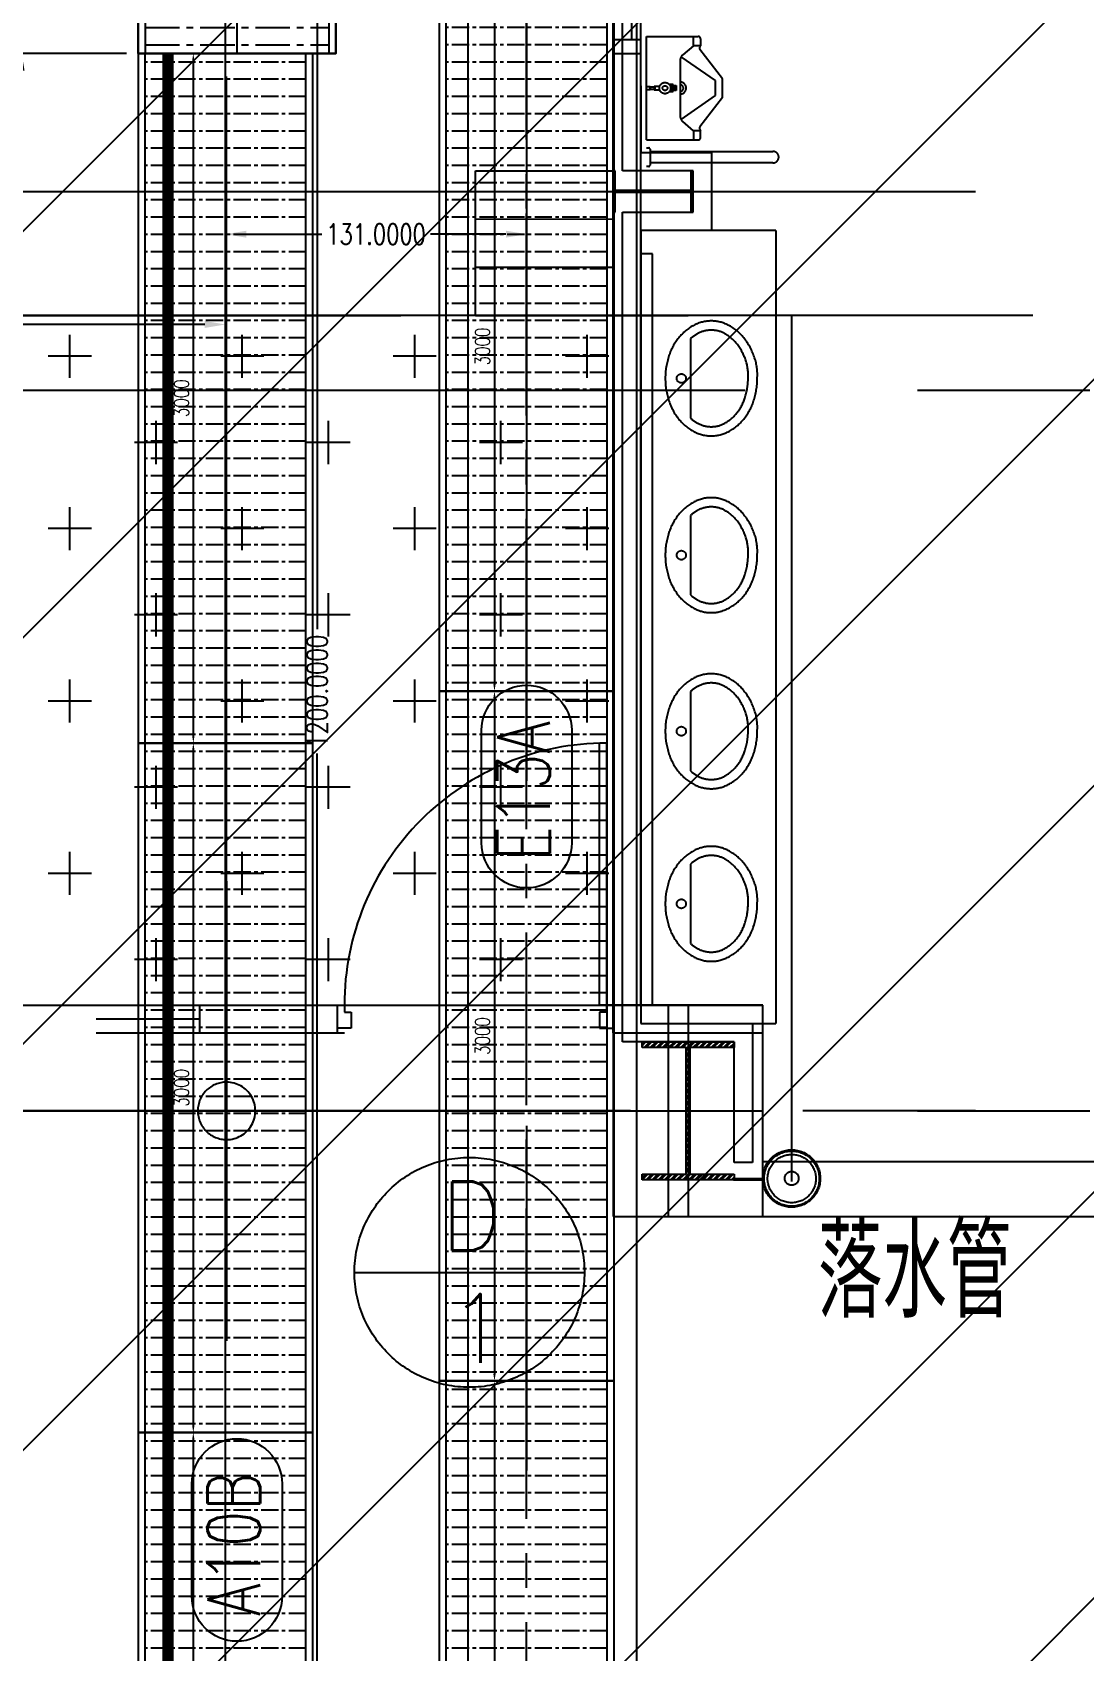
# Model space of a CAD drawing. Extents: x -40736 to 367926, y -65544 to 37405.
# Drawn here: x 345106 to 345564, y -51579 to -50874 of the extents above; entities that cross this region are included whole.
import ezdxf
from ezdxf.enums import TextEntityAlignment as Align

# ---------------------------------------------------------------- set-up
doc = ezdxf.new("R2010")
doc.units = 0
doc.header["$LTSCALE"] = 600
doc.header["$MEASUREMENT"] = 0
doc.linetypes.add('CENTER', pattern=[2, 1.25, -0.25, 0.25, -0.25])
doc.linetypes.add('CENTER2', pattern=[1.125, 0.75, -0.125, 0.125, -0.125])
doc.layers.get('0').update_dxf_attribs({"linetype": 'CONTINUOUS'})
doc.layers.get('DEFPOINTS').update_dxf_attribs({"linetype": 'CONTINUOUS'})
for name, color, linetype in [('0-1F_OHCV', 6, 'CONTINUOUS'), ('0-CV-DIM', 3, 'CONTINUOUS'), ('0-DC_Line', 142, 'CONTINUOUS'), ('0-架台', 232, 'CONTINUOUS'), ('0-機台細部', 7, 'CONTINUOUS'), ('0-機號', 4, 'CONTINUOUS'), ('0-滾筒細部', 3, 'CONTINUOUS'), ('底圖', 253, 'CONTINUOUS'), ('規劃圖', 253, 'CONTINUOUS')]:
    doc.layers.add(name, color=color, linetype=linetype)
doc.styles.add('AEH', font='SIMPLEX.SHX', dxfattribs={"bigfont": 'AE.SHX'})
doc.styles.add('CHINESET', font='ISOCP.SHX', dxfattribs={"width": 0.7, "bigfont": 'CHINESET.SHX'})
doc.styles.get("Standard").update_dxf_attribs({"font": 'txt.shx', "width": 0.75, "bigfont": 'chineset.shx'})
doc.dimstyles.get("Standard").update_dxf_attribs({"dimtxt": 0.18, "dimasz": 0.18, "dimexe": 0.18, "dimexo": 0.0625, "dimgap": 0.09, "dimtad": 0, "dimtih": 1, "dimtoh": 1, "dimdec": 4, "dimzin": 0, "dimdsep": 46, "dimtxsty": 'Standard', "dimcen": 0.09, "dimadec": 0, "dimazin": 0, "dimtfac": 1, "dimtdec": 4, "dimtofl": 0, "dimtmove": 0, "dimatfit": 3, "dimfxl": 0, "dimtolj": 1, "dimtzin": 0, "dimarcsym": 0})

# ---------------------------------------------------------------- blocks, each defined once
blk = doc.blocks.new('90curve')
for p, q in [((-1170, 0), (-2030, 0)), ((0, -1170), (0, -2030))]:
    blk.add_line(p, q)
for points in [[(-2030, 0), (-1170, 0), (-1170, 600), (-2030, 600)], [(0, -2030), (600, -2030), (600, -1170), (0, -1170)]]:
    blk.add_lwpolyline(points, close=True)
for radius in [2030, 1170]:
    blk.add_arc((0, 0), radius, 180, 270)
at = {"linetype": 'CENTER'}
blk.add_arc((0, 0), 1600, 180, 270, dxfattribs=at)
blk.add_point((0, 0))
blk = doc.blocks.new('*D397')
at = {"layer": '0-CV-DIM', "color": 0, "lineweight": -2}
for p, q in [((14443.9, 9213.9), (14443.9, 9720.6)), ((14518.9, 9670.6), (26368.9, 9670.6)), ((26443.9, 9213.9), (26443.9, 9720.6))]:
    blk.add_line(p, q, dxfattribs=at)
at = {"layer": '0-CV-DIM', "color": 0}
for points in [[(14518.9, 9683.1), (14518.9, 9658.1), (14443.9, 9670.6)], [(26368.9, 9683.1), (26368.9, 9658.1), (26443.9, 9670.6)]]:
    blk.add_solid(points, dxfattribs=at)
at = {"layer": 'DEFPOINTS', "color": 0}
for p in [(26443.9, 9670.6), (14443.9, 9163.9), (26443.9, 9163.9)]:
    blk.add_point(p, dxfattribs=at)
at = {"layer": '0-CV-DIM', "color": 0, "insert": (20443.9, 9800.6), "char_height": 160, "attachment_point": 5}
blk.add_mtext('\\A1;12000', dxfattribs=at)
blk = doc.blocks.new('roller_FF')
at = {"color": 1, "linetype": 'CENTER', "ltscale": 0.1}
blk.add_line((0, -350), (0, 350), dxfattribs=at)
blk = doc.blocks.new('*D93')
at = {"layer": '0-滾筒細部', "color": 0, "lineweight": -2}
for p, q in [((0, 360), (0, 120)), ((3000, 360), (3000, 120)), ((2970, 140), (30, 140))]:
    blk.add_line(p, q, dxfattribs=at)
at = {"layer": '0-滾筒細部', "color": 0}
for points in [[(30, 145), (30, 135), (0, 140)], [(2970, 145), (2970, 135), (3000, 140)]]:
    blk.add_solid(points, dxfattribs=at)
at = {"layer": 'DEFPOINTS', "color": 0}
for p in [(0, 380), (3000, 380), (0, 140)]:
    blk.add_point(p, dxfattribs=at)
at = {"layer": '0-滾筒細部', "color": 0, "insert": (1500, 192), "char_height": 64, "attachment_point": 5}
blk.add_mtext('\\A1;3000', dxfattribs=at)
blk = doc.blocks.new('CURVE_90')
for p, q in [((1600, 1170), (1600, 2030)), ((1600, 2000), (2200, 2000)), ((1600, 1200), (2200, 1200)), ((430, 0), (-430, 0)), ((-400, 0), (-400, -600)), ((400, 0), (400, -600))]:
    blk.add_line(p, q)
at = {"color": 1}
for p, q in [((1600, 1600), (2200, 1600)), ((0, 0), (0, -600))]:
    blk.add_line(p, q, dxfattribs=at)
for points in [[(1600, 1170), (2200, 1170), (2200, 2030), (1600, 2030)], [(-430, 0), (-430, -600), (430, -600), (430, 0)]]:
    blk.add_lwpolyline(points, close=True)
for radius in [2030, 2000, 1200, 1170]:
    blk.add_arc((1600, 0), radius, 90, 180)
at = {"color": 1, "linetype": 'CENTER'}
blk.add_arc((1600, 0), 1600, 90, 180, dxfattribs=at)
blk.add_point((1600, 0))
at = {"layer": '0-滾筒細部', "color": 1, "linetype": 'CENTER', "ltscale": 0.2}
for p, q in [((1416.5, 1185.9), (1294.1, 1976.5)), ((1488.4, 1194.8), (1414, 1991.3)), ((1560.7, 1199.4), (1534.6, 1998.9)), ((1637.5, 1200), (1637.5, 2000)), ((1712.5, 1200), (1712.5, 2000)), ((1787.5, 1200), (1787.5, 2000)), ((1862.5, 1200), (1862.5, 2000)), ((1937.5, 1200), (1937.5, 2000)), ((2012.5, 1200), (2012.5, 2000)), ((2087.5, 1200), (2087.5, 2000)), ((2162.5, 1200), (2162.5, 2000)), ((1274.9, 1155.1), (1058.1, 1925.2)), ((1345.2, 1172.6), (1175.3, 1954.4)), ((1138, 1107.5), (830, 1845.8)), ((1205.7, 1133.4), (942.8, 1889)), ((1072, 1077.6), (719.9, 1796)), ((1007.9, 1043.7), (613.1, 1739.6)), ((945.9, 1006.1), (509.9, 1676.8)), ((886.4, 964.7), (410.6, 1607.9)), ((829.4, 919.9), (315.7, 1533.2)), ((775.3, 871.7), (225.5, 1452.8)), ((724.2, 820.3), (140.3, 1367.2)), ((676.2, 765.9), (60.4, 1276.6)), ((631.7, 708.8), (-13.9, 1181.3)), ((590.6, 649), (-82.3, 1081.7)), ((553.3, 586.9), (-144.5, 978.1)), ((519.8, 522.6), (-200.4, 871)), ((490.2, 456.4), (-249.7, 760.7)), ((464.7, 388.6), (-292.2, 647.6)), ((443.3, 319.3), (-327.9, 532.2)), ((426.1, 248.9), (-356.5, 414.8)), ((413.2, 177.6), (-378, 296)), ((404.7, 105.6), (-392.2, 176)), ((400.6, 39.3), (-398.9, 65.4)), ((-400, -37.5), (400, -37.5)), ((-400, -112.5), (400, -112.5)), ((-400, -187.5), (400, -187.5)), ((-400, -262.5), (400, -262.5)), ((-400, -337.5), (400, -337.5)), ((-400, -412.5), (400, -412.5)), ((-400, -487.5), (400, -487.5)), ((-400, -562.5), (400, -562.5))]:
    blk.add_line(p, q, dxfattribs=at)
blk = doc.blocks.new('platform')
at = {"layer": '0-架台'}
blk.add_line((44775.6, -10894.1), (44775.6, -38044.1), dxfattribs=at)
blk = doc.blocks.new('*D475')
at = {"layer": 'DEFPOINTS', "color": 0}
for p in [(1021.08, 3426.59), (422.28, 3359.5), (1021.08, 3359.5)]:
    blk.add_point(p, dxfattribs=at)
at = {"layer": '規劃圖', "color": 0, "lineweight": -2}
for p, q in [((422.28, 3362.62), (422.28, 3435.59)), ((1021.08, 3362.62), (1021.08, 3435.59)), ((431.28, 3426.59), (695.24, 3426.59)), ((1012.08, 3426.59), (748.12, 3426.59))]:
    blk.add_line(p, q, dxfattribs=at)
at = {"layer": '規劃圖', "color": 0}
for points in [[(431.28, 3428.09), (431.28, 3425.09), (422.28, 3426.59)], [(1012.08, 3428.09), (1012.08, 3425.09), (1021.08, 3426.59)]]:
    blk.add_solid(points, dxfattribs=at)
at = {"layer": '規劃圖', "color": 0, "insert": (721.68, 3426.59), "char_height": 9, "attachment_point": 5}
blk.add_mtext('\\A1;598.8000', dxfattribs=at)
blk = doc.blocks.new('*D476')
at = {"layer": 'DEFPOINTS', "color": 0}
for p in [(1152.08, 3465.86), (1021.08, 3426.59), (1152.08, 3428.25)]:
    blk.add_point(p, dxfattribs=at)
at = {"layer": '規劃圖', "color": 0, "lineweight": -2}
for p, q in [((1021.08, 3429.72), (1021.08, 3474.86)), ((1152.08, 3431.37), (1152.08, 3474.86)), ((1030.08, 3465.86), (1062.95, 3465.86)), ((1143.08, 3465.86), (1110.2, 3465.86))]:
    blk.add_line(p, q, dxfattribs=at)
at = {"layer": '規劃圖', "color": 0}
for points in [[(1030.08, 3467.36), (1030.08, 3464.36), (1021.08, 3465.86)], [(1143.08, 3467.36), (1143.08, 3464.36), (1152.08, 3465.86)]]:
    blk.add_solid(points, dxfattribs=at)
at = {"layer": '規劃圖', "color": 0, "insert": (1086.58, 3465.86), "char_height": 9, "attachment_point": 5}
blk.add_mtext('\\A1;131.0000', dxfattribs=at)
blk = doc.blocks.new('*D514')
at = {"layer": '0-CV-DIM', "color": 0, "lineweight": -2}
for p, q in [((1105.95, 3867), (1051.96, 3867)), ((1060.96, 3858), (1060.96, 3294)), ((1060.96, 2676), (1060.96, 3240)), ((1110.95, 2667), (1051.96, 2667))]:
    blk.add_line(p, q, dxfattribs=at)
at = {"layer": '0-CV-DIM', "color": 0}
for points in [[(1059.46, 3858), (1062.46, 3858), (1060.96, 3867)], [(1059.46, 2676), (1062.46, 2676), (1060.96, 2667)]]:
    blk.add_solid(points, dxfattribs=at)
at = {"layer": 'DEFPOINTS', "color": 0}
for p in [(1109.08, 3867), (1060.96, 2667), (1114.08, 2667)]:
    blk.add_point(p, dxfattribs=at)
at = {"layer": '0-CV-DIM', "color": 0, "insert": (1060.96, 3267), "char_height": 9, "attachment_point": 5, "rotation": 90}
blk.add_mtext('\\A1;1200.0000', dxfattribs=at)
blk = doc.blocks.new('CV_3000L_FF')
for p, q in [((0, 350), (3000, 350)), ((0, -350), (3000, -350))]:
    blk.add_line(p, q)
at = {"color": 1, "linetype": 'CENTER'}
blk.add_line((0, 0), (3000, 0), dxfattribs=at)
blk.add_lwpolyline([(0, -380), (3000, -380), (3000, 380), (0, 380)], close=True)
at = {"layer": '0-滾筒細部'}
for p in [(37.5, 0), (112.5, 0), (187.5, 0), (262.5, 0), (337.5, 0), (412.5, 0), (487.5, 0), (562.5, 0), (637.5, 0), (712.5, 0), (787.5, 0), (862.5, 0), (937.5, 0), (1012.5, 0), (1087.5, 0), (1162.5, 0), (1237.5, 0), (1312.5, 0), (1387.5, 0), (1462.5, 0), (1537.5, 0), (1612.5, 0), (1687.5, 0), (1762.5, 0), (1837.5, 0), (1912.5, 0), (1987.5, 0), (2062.5, 0), (2137.5, 0), (2212.5, 0), (2287.5, 0), (2362.5, 0), (2437.5, 0), (2512.5, 0), (2587.5, 0), (2662.5, 0), (2737.5, 0), (2812.5, 0), (2887.5, 0), (2962.5, 0)]:
    blk.add_blockref('roller_FF', p, dxfattribs=at)
dim = blk.add_linear_dim(base=(0, 140), p1=(3000, 380), p2=(0, 380), dimstyle='Standard', override={"dimscale": 20}, dxfattribs=at)
dim.commit()
dim.dimension.update_dxf_attribs({"geometry": '*D93', "text_midpoint": (1500, 192)})
blk = doc.blocks.new('A$C77002C3D')
at = {"layer": '0-1F_OHCV'}
blk.add_line((6418.86639, 8783.91629), (27043.86633, 8783.91629), dxfattribs=at)
blk.add_lwpolyline([(7018.86639, 8403.91629), (26443.86633, 8403.91629), (26443.86633, 9163.91631), (7018.86639, 9163.91629)], close=True, dxfattribs=at)
at = {"layer": '0-1F_OHCV', "const_width": 50}
blk.add_lwpolyline([(8443.86622, 9033.91629), (26443.86622, 9033.91629)], dxfattribs=at)
at = {"layer": '0-機號'}
blk.add_lwpolyline([(20221.5706, 8538.06339), (19731.67732, 8538.06339, -1), (19731.67732, 8929.76919), (20221.5706, 8929.76919, -1)], format="xyb", close=True, dxfattribs=at)
at = {"layer": '0-1F_OHCV', "xscale": -1}
blk.add_blockref('90curve', (27043.86633, 10333.91631), dxfattribs=at)
at = {"layer": '0-機台細部', "rotation": 180}
blk.add_blockref('CURVE_90', (28643.86633, 10333.91631), dxfattribs=at)
at = {"layer": '0-機台細部'}
for p in [(17443.86622, 8783.91629), (20443.86622, 8783.91629), (23443.86622, 8783.91629)]:
    blk.add_blockref('CV_3000L_FF', p, dxfattribs=at)
at = {"layer": '0-機號', "width": 0.8}
blk.add_text('A10B', height=230.4, dxfattribs=at).set_placement((19958.03752, 8747.61389), align=Align.MIDDLE)
at = {"layer": '0-CV-DIM'}
dim = blk.add_linear_dim(base=(26443.86633, 9670.60533), p1=(14443.86622, 9163.91629), p2=(26443.86633, 9163.91631), dimstyle='Standard', override={"dimscale": 50, "dimtmove": 1}, dxfattribs=at)
dim.commit()
dim.dimension.update_dxf_attribs({"geometry": '*D397', "text_midpoint": (20443.86628, 9800.60533)})
blk = doc.blocks.new('A$C1C6605B1')
blk.add_lwpolyline([(1126.57952, 1467), (1126.57952, 3867)])
at = {"layer": '0-DC_Line', "linetype": 'CENTER'}
blk.add_line((1152.07952, 9978), (1152.07952, 1467), dxfattribs=at)
at = {"layer": '0-DC_Line'}
blk.add_lwpolyline([(1190.07952, 1467), (1190.07952, 9918), (1114.07952, 9918), (1114.07952, 1467)], close=True, dxfattribs=at)
at = {"layer": '0-機號'}
blk.add_lwpolyline([(1171.66481, 3250.02641), (1171.66481, 3201.03708, -1), (1132.49423, 3201.03708), (1132.49423, 3250.02641, -1)], format="xyb", close=True, dxfattribs=at)
at = {"layer": '0-機台細部', "xscale": 0.09999999997671694, "yscale": 0.09999999997671694, "zscale": 0.09999999997671694, "rotation": 90}
for p in [(1152.07952, 3267), (1152.07952, 2967), (1152.07952, 2667)]:
    blk.add_blockref('CV_3000L_FF', p, dxfattribs=at)
at = {"layer": '規劃圖', "xscale": 0.09999999997671694, "yscale": 0.09999999997671694, "zscale": 0.09999999997671694}
blk.add_blockref('platform', (-3277.72048, 4973.90789), dxfattribs=at)
at = {"layer": '規劃圖', "xscale": 0.09999999997671694, "yscale": 0.09999999997671694, "zscale": 0.09999999997671694, "rotation": 90}
blk.add_blockref('A$C77002C3D', (1899.47115, 900.11336), dxfattribs=at)
at = {"layer": '0-機號', "width": 0.8}
blk.add_text('E13A', height=23.04, rotation=90, dxfattribs=at).set_placement((1150.70976, 3223.6731), align=Align.MIDDLE)
at = {"layer": '0-CV-DIM'}
dim = blk.add_linear_dim(base=(1060.96166, 2666.99999), p1=(1109.07952, 3867), p2=(1114.07952, 2666.99999), angle=90, dimstyle='Standard', override={"dimscale": 50}, dxfattribs=at)
dim.commit()
dim.dimension.update_dxf_attribs({"geometry": '*D514', "text_midpoint": (1060.96166, 3266.99999)})
at = {"layer": '規劃圖'}
for base, p1, p2, picture, middle in [((1152.07952, 3465.85618), (1021.07952, 3426.59267), (1152.07952, 3428.25), '*D476', (1086.57952, 3465.85618)), ((1021.07952, 3426.59267), (422.27952, 3359.5), (1021.07952, 3359.5), '*D475', (721.67952, 3426.59267))]:
    dim = blk.add_linear_dim(base=base, p1=p1, p2=p2, angle=180, dimstyle='Standard', override={"dimscale": 50, "dimtfill": 1}, dxfattribs=at)
    dim.commit()
    dim.dimension.update_dxf_attribs({"geometry": picture, "text_midpoint": middle})

msp = doc.modelspace()

# ---------------------------------------------------------------- hatches: boundary and pattern name
at = {"layer": '底圖'}
h = msp.add_hatch(dxfattribs=at)
h.set_pattern_fill('ANSI31', color=253, scale=1000, style=0)
h.set_pattern_definition([(45, (309308.72, -68899.45), (-88.38835, 88.38835), [])])
h.paths.add_polyline_path([(337466.29017, -53718.31705), (346391.28917, -53718.31705), (346391.28917, -49643.31765), (337466.29017, -49643.31765)])

# ---------------------------------------------------------------- linework, layer by layer
at = {"layer": '底圖', "linetype": 'CENTER2'}
for p, q in [((345190.55577, -51343.33166), (345190.55577, -50340.33166)), ((345362.78957, -50934.33166), (345362.78957, -50364.36706)), ((345370.78957, -50372.36706), (345370.78957, -50926.33166)), ((345358.78957, -50883.33166), (345358.78957, -50403.33166)), ((345362.78957, -50877.33166), (345362.78957, -50409.33166)), ((345366.78957, -50877.33166), (345366.78957, -50409.33166)), ((345370.78957, -50883.33166), (345370.78957, -50403.33166)), ((345370.78957, -50877.33166), (345358.78957, -50877.33166)), ((345373.24734, -50875.90875), (345395.72119, -50875.90875)), ((345373.24734, -50920.90875), (345373.24734, -50875.90875)), ((345393.69987, -50879.92794), (345388.96483, -50883.90402)), ((345393.69987, -50879.92794), (345393.69987, -50875.86204)), ((345396.72119, -50879.92794), (345393.69987, -50879.92794)), ((345396.38351, -50880.4775), (345396.72119, -50879.92794)), ((345396.72119, -50876.90875), (345396.72119, -50879.92794)), ((345358.78957, -51297.33166), (345358.78957, -50883.33166)), ((345358.78957, -50883.33166), (345370.78957, -50883.33166)), ((345370.78957, -51297.33166), (345370.78957, -50883.33166)), ((345387.89402, -50886.20146), (345387.89402, -50910.65218)), ((345403.2283, -50895.13522), (345388.23782, -50884.72512)), ((345406.24734, -50894.3179), (345396.44379, -50881.61189)), ((345403.2283, -50901.63556), (345403.2283, -50895.13522)), ((345406.24734, -50902.44811), (345406.24734, -50894.3179)), ((345373.24734, -50897.65411), (345374.87525, -50897.65411)), ((345374.87525, -50899.19953), (345373.24734, -50899.19953)), ((345374.64302, -50897.65411), (345374.64302, -50899.19953)), ((345374.87525, -50897.65411), (345374.87525, -50899.19953)), ((345374.87525, -50897.89787), (345376.61929, -50897.89787)), ((345376.61929, -50898.95417), (345374.87525, -50898.95417)), ((345376.61929, -50897.65411), (345376.61929, -50899.19953)), ((345378.94163, -50897.65411), (345376.61929, -50897.65411)), ((345376.61929, -50899.19953), (345378.94163, -50899.19953)), ((345376.96764, -50899.19953), (345376.96764, -50897.65411)), ((345384.86815, -50896.75872), (345383.08589, -50896.75872)), ((345383.21903, -50899.84956), (345384.86815, -50899.84956)), ((345384.86815, -50897.16658), (345383.35863, -50897.16658)), ((345384.86815, -50899.44329), (345383.4658, -50899.44329)), ((345383.61883, -50897.73536), (345384.86815, -50897.73536)), ((345383.63978, -50898.95417), (345384.86815, -50898.95417)), ((345384.86815, -50898.30414), (345383.70563, -50898.30414)), ((345384.86815, -50899.84956), (345384.86815, -50896.75872)), ((345384.86815, -50897.24783), (345386.14544, -50897.24783)), ((345386.14544, -50899.36204), (345384.86815, -50899.36204)), ((345386.1579, -50897.49194), (345384.88061, -50897.49194)), ((345386.1579, -50898.06072), (345384.88061, -50898.06072)), ((345384.88061, -50898.62949), (345386.1579, -50898.62949)), ((345386.1579, -50899.11861), (345384.88061, -50899.11861)), ((345386.14544, -50897.24783), (345386.14544, -50899.36204)), ((345388.23782, -50912.04566), (345403.2283, -50901.63556)), ((345406.24734, -50902.44811), (345396.4404, -50915.24103)), ((345393.69987, -50916.9257), (345388.96483, -50912.94962)), ((345396.3817, -50916.37241), (345396.72119, -50916.9257)), ((345373.24734, -50920.90875), (345395.72119, -50920.90875)), ((345393.69987, -50916.9257), (345393.69987, -50920.90875)), ((345396.72119, -50916.9257), (345393.69987, -50916.9257)), ((345396.72119, -50919.90875), (345396.72119, -50916.9257)), ((345370.78957, -50926.33166), (345401.54657, -50926.33166)), ((345373.24734, -50924.42682), (345374.24734, -50924.42682)), ((345374.74734, -50924.92682), (345374.74734, -50931.92682)), ((345374.74734, -50925.92682), (345428.24734, -50925.92682)), ((345401.54657, -50926.33166), (345401.54657, -50960.33166)), ((345298.79329, -50934.33166), (345358.79328, -50934.32065)), ((345298.79329, -50934.33166), (345358.79328, -50934.32065)), ((345298.80486, -50997.33166), (345298.79329, -50934.33166)), ((345358.54657, -50934.33166), (345358.54657, -50952.33166)), ((345359.64657, -50934.33166), (345358.54657, -50934.33166)), ((345359.64657, -50934.66046), (345358.54657, -50935.76046)), ((345359.64657, -50936.42823), (345358.54657, -50937.52823)), ((345358.79328, -50934.32065), (345358.79328, -51017.69114)), ((345359.64657, -50942.98166), (345359.64657, -50934.33166)), ((345393.54657, -50934.33166), (345362.78957, -50934.33166)), ((345374.24734, -50932.42682), (345373.24734, -50932.42682)), ((345428.24734, -50930.92682), (345374.74734, -50930.92682)), ((345393.54657, -50934.33166), (345392.44657, -50934.33166)), ((345392.44657, -50934.33166), (345392.44657, -50942.98166)), ((345393.54657, -50934.34803), (345392.44657, -50935.44803)), ((345393.54657, -50952.33166), (345393.54657, -50934.33166)), ((345393.54657, -50952.33166), (345393.54657, -50934.33166)), ((344391.28957, -50943.33166), (347391.28957, -50943.33166)), ((345359.64657, -50939.96376), (345358.54657, -50941.06376)), ((345359.64657, -50941.73153), (345358.54657, -50942.83153)), ((345392.44657, -50942.98166), (345359.64657, -50942.98166)), ((345359.64657, -50952.33166), (345359.64657, -50943.68166)), ((345359.64657, -50943.68166), (345392.44657, -50943.68166)), ((345361.93197, -50942.98167), (345361.23197, -50943.68167)), ((345363.69973, -50942.98167), (345362.99973, -50943.68167)), ((345367.23527, -50942.98167), (345366.53527, -50943.68167)), ((345369.00303, -50942.98167), (345368.30303, -50943.68167)), ((345372.53857, -50942.98167), (345371.83857, -50943.68167)), ((345374.30633, -50942.98167), (345373.60633, -50943.68167)), ((345377.84187, -50942.98167), (345377.14187, -50943.68167)), ((345379.60964, -50942.98167), (345378.90964, -50943.68167)), ((345383.14517, -50942.98167), (345382.44517, -50943.68167)), ((345384.91294, -50942.98167), (345384.21294, -50943.68167)), ((345388.44847, -50942.98167), (345387.74847, -50943.68167)), ((345390.21624, -50942.98167), (345389.51624, -50943.68167)), ((345393.54657, -50937.88357), (345392.44657, -50938.98357)), ((345393.54657, -50939.65133), (345392.44657, -50940.75133)), ((345393.54657, -50943.18687), (345392.44657, -50944.28687)), ((345392.44657, -50943.68166), (345392.44657, -50952.33166)), ((345359.64657, -50945.26706), (345358.54657, -50946.36706)), ((345359.64657, -50947.03483), (345358.54657, -50948.13483)), ((345359.64657, -50950.57036), (345358.54657, -50951.67036)), ((345393.54657, -50944.95463), (345392.44657, -50946.05463)), ((345393.54657, -50948.49017), (345392.44657, -50949.59017)), ((345393.54657, -50950.25794), (345392.44657, -50951.35794)), ((345298.79714, -50955.33166), (345358.79714, -50955.32064)), ((345358.54657, -50952.33166), (345359.64657, -50952.33166)), ((345362.78957, -51313.33166), (345362.78957, -50952.33166)), ((345362.78957, -50952.33166), (345393.54657, -50952.33166)), ((345392.44657, -50952.33166), (345393.54657, -50952.33166)), ((345401.54657, -50960.33166), (345370.78957, -50960.33166)), ((345370.78957, -50960.33166), (345370.78957, -51305.33166)), ((345429.48957, -50960.33166), (345401.54657, -50960.33166)), ((345429.48957, -50960.33166), (345429.48957, -51305.33166)), ((345375.78957, -50970.49191), (345370.78957, -50970.49191)), ((345375.78957, -51297.33166), (345375.78957, -50970.49191)), ((345298.801, -50976.33166), (345358.801, -50976.32064)), ((360391.28956, -50997.33166), (332391.28957, -50997.33166)), ((337391.28957, -50997.33166), (345358.78957, -50997.33166)), ((345298.80486, -50997.33166), (345358.80485, -50997.32064)), ((345301.28957, -50997.34819), (345391.28957, -50997.33166)), ((345358.78957, -50997.33166), (345358.78957, -51297.33166)), ((345436.38718, -51374.04847), (345436.38718, -50997.33166)), ((345122.39503, -51024.419), (345122.39503, -51005.669)), ((345197.39503, -51024.419), (345197.39503, -51005.669)), ((345272.39503, -51024.419), (345272.39503, -51005.669)), ((345347.39503, -51024.419), (345347.39503, -51005.669)), ((345392.39453, -51007.38982, 0.01), (345392.39453, -51041.9853, 0.01)), ((345131.77003, -51015.044), (345113.02003, -51015.044)), ((345206.77003, -51015.044), (345188.02003, -51015.044)), ((345281.77003, -51015.044), (345263.02003, -51015.044)), ((345356.77003, -51015.044), (345338.02003, -51015.044)), ((333491.07, -51029.83166), (361191.28956, -51029.83166)), ((345159.89503, -51061.919), (345159.89503, -51043.169)), ((345234.89503, -51061.919), (345234.89503, -51043.169)), ((345309.89503, -51061.919), (345309.89503, -51043.169)), ((345169.27003, -51052.544), (345150.52003, -51052.544)), ((345244.27003, -51052.544), (345225.52003, -51052.544)), ((345319.27003, -51052.544), (345300.52003, -51052.544)), ((345122.39503, -51099.419), (345122.39503, -51080.669)), ((345197.39503, -51099.419), (345197.39503, -51080.669)), ((345272.39503, -51099.419), (345272.39503, -51080.669)), ((345347.39503, -51099.419), (345347.39503, -51080.669)), ((345392.39453, -51084.28634, 0.01), (345392.39453, -51118.88183, 0.01)), ((345131.77003, -51090.044), (345113.02003, -51090.044)), ((345206.77003, -51090.044), (345188.02003, -51090.044)), ((345281.77003, -51090.044), (345263.02003, -51090.044)), ((345356.77003, -51090.044), (345338.02003, -51090.044)), ((345159.89503, -51136.919), (345159.89503, -51118.169)), ((345234.89503, -51136.919), (345234.89503, -51118.169)), ((345309.89503, -51136.919), (345309.89503, -51118.169)), ((345169.27003, -51127.544), (345150.52003, -51127.544)), ((345244.27003, -51127.544), (345225.52003, -51127.544)), ((345319.27003, -51127.544), (345300.52003, -51127.544)), ((345122.39503, -51174.419), (345122.39503, -51155.669)), ((345197.39503, -51174.419), (345197.39503, -51155.669)), ((345272.39503, -51174.419), (345272.39503, -51155.669)), ((345347.39503, -51174.419), (345347.39503, -51155.669)), ((345392.39453, -51160.87312, 0.01), (345392.39453, -51195.4686, 0.01)), ((345131.77003, -51165.044), (345113.02003, -51165.044)), ((345206.77003, -51165.044), (345188.02003, -51165.044)), ((345281.77003, -51165.044), (345263.02003, -51165.044)), ((345356.77003, -51165.044), (345338.02003, -51165.044)), ((345352.78957, -51297.33166), (345352.78957, -51183.33166)), ((345355.78957, -51183.33166), (345355.78957, -51297.33166)), ((345159.89503, -51211.919), (345159.89503, -51193.169)), ((345234.89503, -51211.919), (345234.89503, -51193.169)), ((345309.89503, -51211.919), (345309.89503, -51193.169)), ((345169.27003, -51202.544), (345150.52003, -51202.544)), ((345244.27003, -51202.544), (345225.52003, -51202.544)), ((345319.27003, -51202.544), (345300.52003, -51202.544)), ((345122.39503, -51249.419), (345122.39503, -51230.669)), ((345197.39503, -51249.419), (345197.39503, -51230.669)), ((345272.39503, -51249.419), (345272.39503, -51230.669)), ((345347.39503, -51249.419), (345347.39503, -51230.669)), ((345131.77003, -51240.044), (345113.02003, -51240.044)), ((345206.77003, -51240.044), (345188.02003, -51240.044)), ((345281.77003, -51240.044), (345263.02003, -51240.044)), ((345356.77003, -51240.044), (345338.02003, -51240.044)), ((345392.39453, -51235.95521, 0.01), (345392.39453, -51270.5507, 0.01)), ((345190.55577, -51243.33166), (345190.55577, -51443.33166)), ((345159.89503, -51286.919), (345159.89503, -51268.169)), ((345234.89503, -51286.919), (345234.89503, -51268.169)), ((345309.89503, -51286.919), (345309.89503, -51268.169)), ((345169.27003, -51277.544), (345150.52003, -51277.544)), ((345244.27003, -51277.544), (345225.52003, -51277.544)), ((345319.27003, -51277.544), (345300.52003, -51277.544)), ((344423.78957, -51297.33166), (345241.78957, -51297.33166)), ((344458.78957, -51297.33166), (345178.78957, -51297.33166)), ((344458.78957, -51303.33166), (345178.78957, -51303.33166)), ((345173.78957, -51297.33166), (345241.78957, -51297.33166)), ((345178.78957, -51297.33166), (345178.78957, -51309.33166)), ((345178.78957, -51297.33166), (345358.78957, -51297.33166)), ((345238.78957, -51309.33166), (345238.78957, -51297.33166)), ((345238.78957, -51297.33166), (345241.78957, -51297.33166)), ((345238.78957, -51307.33166), (345238.78957, -51297.33166)), ((345241.78957, -51297.33166), (345241.78957, -51300.33166)), ((345241.78957, -51300.33166), (345244.78957, -51300.33166)), ((345244.78957, -51300.33166), (345244.78957, -51307.33166)), ((345355.78957, -51297.33166), (345352.78957, -51297.33166)), ((345355.78957, -51300.33166), (345352.78957, -51300.33166)), ((345352.78957, -51300.33166), (345352.78957, -51307.33166)), ((345358.78957, -51297.33166), (345355.78957, -51297.33166)), ((345355.78957, -51297.33166), (345355.78957, -51300.33166)), ((345358.78957, -51297.33166), (345391.28957, -51297.33166)), ((345358.78957, -51309.33166), (345358.78957, -51297.33166)), ((345423.78957, -51297.33166), (345358.78957, -51297.33166)), ((345358.78957, -51297.33166), (345358.78957, -51389.33166)), ((345358.78957, -51307.33166), (345358.78957, -51297.33166)), ((345375.78957, -51297.33166), (345370.78957, -51297.33166)), ((345382.78957, -51389.33166), (345382.78957, -51297.33166)), ((345391.28957, -51297.33166), (345391.28957, -51389.33166)), ((345391.28957, -51297.33166), (345423.78957, -51297.33166)), ((345423.78957, -51389.33166), (345423.78957, -51297.33166)), ((344458.78957, -51309.33166), (345178.78957, -51309.33166)), ((345178.78957, -51309.33166), (345241.78957, -51309.33166)), ((345244.78957, -51307.33166), (345238.78957, -51307.33166)), ((345352.78957, -51307.33166), (345358.78957, -51307.33166)), ((345358.78957, -51309.33166), (345391.28957, -51309.33166)), ((345370.78957, -51305.33166), (345419.28957, -51305.33166)), ((345391.28957, -51309.33166), (345423.78957, -51309.33166)), ((345419.28957, -51305.33166), (345429.48957, -51305.33166)), ((345419.28957, -51305.33166), (345419.28957, -51365.83166)), ((345411.28957, -51313.33166), (345362.78957, -51313.33166)), ((345371.28957, -51314.11971), (345372.07761, -51313.33166)), ((345371.28957, -51315.00359), (345372.9615, -51313.33166)), ((345371.28957, -51313.33166), (345411.28957, -51313.33166)), ((345371.28957, -51315.83166), (345371.28957, -51313.33166)), ((345390.48957, -51315.83166), (345371.28957, -51315.83166)), ((345372.22926, -51315.83166), (345374.72926, -51313.33166)), ((345373.11315, -51315.83166), (345375.61315, -51313.33166)), ((345374.88091, -51315.83166), (345377.38091, -51313.33166)), ((345375.7648, -51315.83166), (345378.2648, -51313.33166)), ((345377.53256, -51315.83166), (345380.03256, -51313.33166)), ((345378.41645, -51315.83166), (345380.91645, -51313.33166)), ((345380.18422, -51315.83166), (345382.68422, -51313.33166)), ((345381.0681, -51315.83166), (345383.5681, -51313.33166)), ((345382.83587, -51315.83166), (345385.33587, -51313.33166)), ((345383.71975, -51315.83166), (345386.21975, -51313.33166)), ((345385.48752, -51315.83166), (345387.98752, -51313.33166)), ((345386.3714, -51315.83166), (345388.8714, -51313.33166)), ((345388.13917, -51315.83166), (345390.63917, -51313.33166)), ((345389.02305, -51315.83166), (345391.52305, -51313.33166)), ((345390.48957, -51316.13291), (345393.29082, -51313.33166)), ((345390.48957, -51317.0168), (345394.1747, -51313.33166)), ((345390.48957, -51370.83166), (345390.48957, -51315.83166)), ((345390.48957, -51318.78456), (345392.08957, -51317.18456)), ((345390.48957, -51319.66845), (345392.08957, -51318.06845)), ((345411.28957, -51315.83166), (345392.08957, -51315.83166)), ((345392.08957, -51315.83166), (345392.08957, -51370.83166)), ((345393.44247, -51315.83166), (345395.94247, -51313.33166)), ((345394.32635, -51315.83166), (345396.82635, -51313.33166)), ((345396.09412, -51315.83166), (345398.59412, -51313.33166)), ((345396.978, -51315.83166), (345399.478, -51313.33166)), ((345398.74577, -51315.83166), (345401.24577, -51313.33166)), ((345399.62965, -51315.83166), (345402.12965, -51313.33166)), ((345401.39742, -51315.83166), (345403.89742, -51313.33166)), ((345402.2813, -51315.83166), (345404.7813, -51313.33166)), ((345404.04907, -51315.83166), (345406.54907, -51313.33166)), ((345404.93295, -51315.83166), (345407.43295, -51313.33166)), ((345406.70072, -51315.83166), (345409.20072, -51313.33166)), ((345407.5846, -51315.83166), (345410.0846, -51313.33166)), ((345409.35237, -51315.83166), (345411.28957, -51313.89447)), ((345410.23625, -51315.83166), (345411.28957, -51314.77835)), ((345411.28957, -51365.83166), (345411.28957, -51313.33166)), ((345411.28957, -51313.33166), (345411.28957, -51315.83166)), ((345390.48957, -51321.43621), (345392.08957, -51319.83621)), ((345390.48957, -51322.3201), (345392.08957, -51320.7201)), ((345390.48957, -51324.08787), (345392.08957, -51322.48787)), ((345390.48957, -51324.97175), (345392.08957, -51323.37175)), ((345390.48957, -51326.73952), (345392.08957, -51325.13952)), ((345390.48957, -51327.6234), (345392.08957, -51326.0234)), ((345390.48957, -51329.39117), (345392.08957, -51327.79117)), ((345390.48957, -51330.27505), (345392.08957, -51328.67505)), ((345390.48957, -51332.04282), (345392.08957, -51330.44282)), ((345390.48957, -51332.9267), (345392.08957, -51331.3267)), ((345390.48957, -51334.69447), (345392.08957, -51333.09447)), ((345390.48957, -51335.57835), (345392.08957, -51333.97835)), ((345390.48957, -51337.34612), (345392.08957, -51335.74612)), ((345390.48957, -51338.23), (345392.08957, -51336.63)), ((345390.48957, -51339.99777), (345392.08957, -51338.39777)), ((345390.48957, -51340.88165), (345392.08957, -51339.28165)), ((333491.07, -51343.33166), (361991.28956, -51343.33166)), ((347391.28957, -51343.33166), (344391.28957, -51343.33166)), ((345358.78957, -51343.33166), (345423.78957, -51343.33166)), ((345390.48957, -51342.64942), (345392.08957, -51341.04942)), ((345390.48957, -51343.5333), (345392.08957, -51341.9333)), ((345390.48957, -51345.30107), (345392.08957, -51343.70107)), ((345390.48957, -51346.18495), (345392.08957, -51344.58495)), ((345390.48957, -51347.95272), (345392.08957, -51346.35272)), ((345390.48957, -51348.8366), (345392.08957, -51347.2366)), ((345390.48957, -51350.60437), (345392.08957, -51349.00437)), ((345390.48957, -51351.48825), (345392.08957, -51349.88825)), ((345390.48957, -51353.25602), (345392.08957, -51351.65602)), ((345390.48957, -51354.1399), (345392.08957, -51352.5399)), ((345390.48957, -51355.90767), (345392.08957, -51354.30767)), ((345390.48957, -51356.79155), (345392.08957, -51355.19155)), ((345390.48957, -51358.55932), (345392.08957, -51356.95932)), ((345390.48957, -51359.4432), (345392.08957, -51357.8432)), ((345390.48957, -51361.21097), (345392.08957, -51359.61097)), ((345390.48957, -51362.09485), (345392.08957, -51360.49485)), ((345390.48957, -51363.86262), (345392.08957, -51362.26262)), ((345390.48957, -51364.74651), (345392.08957, -51363.14651)), ((345390.48957, -51366.51427), (345392.08957, -51364.91427)), ((345390.48957, -51367.39816), (345392.08957, -51365.79816)), ((345390.48957, -51369.16592), (345392.08957, -51367.56592)), ((345419.28957, -51365.83166), (345411.28957, -51365.83166)), ((345423.78957, -51365.33166), (345667.44371, -51365.33166)), ((345371.28957, -51372.45602), (345372.91392, -51370.83166)), ((345371.28957, -51373.33166), (345371.28957, -51370.83166)), ((345371.28957, -51370.83166), (345390.48957, -51370.83166)), ((345411.28957, -51373.33166), (345371.28957, -51373.33166)), ((345371.29781, -51373.33166), (345373.79781, -51370.83166)), ((345373.06557, -51373.33166), (345375.56557, -51370.83166)), ((345373.94946, -51373.33166), (345376.44946, -51370.83166)), ((345375.71722, -51373.33166), (345378.21722, -51370.83166)), ((345376.60111, -51373.33166), (345379.10111, -51370.83166)), ((345378.36887, -51373.33166), (345380.86887, -51370.83166)), ((345379.25276, -51373.33166), (345381.75276, -51370.83166)), ((345381.02052, -51373.33166), (345383.52052, -51370.83166)), ((345381.90441, -51373.33166), (345384.40441, -51370.83166)), ((345383.67218, -51373.33166), (345386.17218, -51370.83166)), ((345384.55606, -51373.33166), (345387.05606, -51370.83166)), ((345386.32383, -51373.33166), (345388.82383, -51370.83166)), ((345387.20771, -51373.33166), (345389.70771, -51370.83166)), ((345388.97548, -51373.33166), (345392.08957, -51370.21757)), ((345389.85936, -51373.33166), (345392.35936, -51370.83166)), ((345390.48957, -51370.04981), (345392.08957, -51368.44981)), ((345391.62713, -51373.33166), (345394.12713, -51370.83166)), ((345392.08957, -51370.83166), (345411.28957, -51370.83166)), ((345392.51101, -51373.33166), (345395.01101, -51370.83166)), ((345394.27878, -51373.33166), (345396.77878, -51370.83166)), ((345395.16266, -51373.33166), (345397.66266, -51370.83166)), ((345396.93043, -51373.33166), (345399.43043, -51370.83166)), ((345397.81431, -51373.33166), (345400.31431, -51370.83166)), ((345399.58208, -51373.33166), (345402.08208, -51370.83166)), ((345400.46596, -51373.33166), (345402.96596, -51370.83166)), ((345402.23373, -51373.33166), (345404.73373, -51370.83166)), ((345403.11761, -51373.33166), (345405.61761, -51370.83166)), ((345404.88538, -51373.33166), (345407.38538, -51370.83166)), ((345405.76926, -51373.33166), (345408.26926, -51370.83166)), ((345407.53703, -51373.33166), (345410.03703, -51370.83166)), ((345408.42091, -51373.33166), (345410.92091, -51370.83166)), ((345410.18868, -51373.33166), (345411.28957, -51372.23078)), ((345411.07256, -51372.76886), (345423.57256, -51372.76886)), ((345411.07256, -51373.33166), (345411.28957, -51373.11466)), ((345411.07256, -51373.36886), (345423.57256, -51373.36886)), ((345411.28957, -51370.83166), (345411.28957, -51373.33166)), ((345358.78957, -51389.33166), (345691.44371, -51389.33166)), ((345358.78957, -51389.33166), (345423.78957, -51389.33166)), ((345246.19612, -51413.58674), (345346.19612, -51413.58674))]:
    msp.add_line(p, q, dxfattribs=at)
for centre, major_axis, ratio, start_param, end_param in [((345395.72119, -50876.90875), (-0.70711, 0.70711), 1, 3.926990817, 5.497787144), ((345397.23552, -50881.00102), (0.70711, 0.70711), 1, 1.805214082, 3.013356638), ((345390.89402, -50886.20146), (-2.12132, 2.12132), 1, -0.086906094, 0.785398164), ((345381.26624, -50898.38539), (-1.72586, 1.72586), 1, -0.785398163, 5.497787144), ((345381.26624, -50898.38539), (-0.73896, 0.73896), 1, -0.785398163, 5.497787144), ((345387.88947, -50898.38539), (-1.8397, 1.8397), 0.999999999, 2.357944715, 5.496036919), ((345387.88947, -50898.38539), (-0.97787, 0.97787), 1, 2.359487257, 5.494494377), ((345390.89402, -50910.65218), (2.12132, 2.12132), 1, 2.35619449, 3.228498748), ((345397.23404, -50915.84942), (0.70711, 0.70711), 1, 1.702159407, 2.906550816), ((345395.72119, -50919.90875), (-0.70711, 0.70711), 1, 2.35619449, 3.926990817), ((345374.24734, -50924.92682), (0.35355, 0.35355), 1, 5.497787144, 7.068583471), ((345428.24734, -50928.42682), (-1.76777, 1.76777), 1, 2.35619449, 5.497787144), ((345374.24734, -50931.92682), (0.35355, 0.35355), 1, 3.926990817, 5.497787144), ((345401.39453, -51015.81712, 0.01), (-11.40532, 11.40532), 1, -0.785398163, -0.307638229), ((345401.39453, -51015.81712, 0.01), (-11.40532, 11.40532), 1, -1.263158098, -0.785398163), ((345407.08504, -51022.87601, 0.01), (17.95922, 17.95922), 1, 1.681453548, 2.03621121), ((345403.60997, -51020.09595, 0.01), (14.81241, 14.81241), 1, 1.263158098, 1.681453548), ((345403.60997, -51020.09595, 0.01), (-11.98398, 11.98398), 1, -0.307638229, -0.062235424), ((345401.39453, -51015.81712, 0.01), (8.57689, 8.57689), 1, 0.785398163, 1.263158098), ((345401.39453, -51015.81712, 0.01), (8.57689, 8.57689), 1, 0.307638229, 0.785398163), ((345399.17909, -51020.09595, 0.01), (-11.98398, 11.98398), 1, 4.601731759, 5.020027209), ((345399.17909, -51020.09595, 0.01), (-14.81241, 14.81241), 1, 4.601731759, 5.020027209), ((345393.73045, -51024.45487, 0.01), (19.74637, 19.74637), 1, 5.817770424, 6.172528086), ((345412.55189, -51024.68756, 0.01), (22.03158, 22.03158), 1, 2.03621121, 2.35619449), ((345393.73045, -51024.45487, 0.01), (16.91794, 16.91794), 1, 5.817770424, 6.172528086), ((345397.68338, -51023.14498, 0.01), (13.97333, 13.97333), 1, 5.42632069, 5.817770424), ((345397.68338, -51023.14498, 0.01), (-16.80176, 16.80176), 1, 3.86202519, 4.246974098), ((345412.55189, -51024.68756, 0.01), (22.03158, 22.03158), 1, 2.35619449, 2.676177771), ((345388.39453, -51024.68756, 0.01), (-1.41421, 1.41421), 1, -0.785398163, 5.497787144), ((345390.23717, -51024.68756, 0.01), (19.20315, 19.20315), 1, 5.177803863, 5.502629832), ((345390.23717, -51024.68756, 0.01), (22.03158, 22.03158), 1, 5.177803863, 5.497787144), ((345407.08504, -51026.49912, 0.01), (-17.95922, 17.95922), 1, 1.105381444, 1.460139106), ((345395.70403, -51026.49912, 0.01), (15.13079, 15.13079), 1, 4.823046202, 5.177803863), ((345395.70403, -51026.49912, 0.01), (17.95922, 17.95922), 1, 4.823046202, 5.177803863), ((345403.60997, -51029.27917, 0.01), (14.81241, 14.81241), 1, 3.030935432, 3.449230882), ((345403.60997, -51029.27917, 0.01), (-11.98398, 11.98398), 1, 1.633031751, 1.878434556), ((345399.17909, -51029.27917, 0.01), (11.98398, 11.98398), 1, 4.404750752, 4.823046202), ((345399.17909, -51029.27917, 0.01), (-14.81241, 14.81241), 1, 2.833954425, 3.252249875), ((345401.39453, -51033.558, 0.01), (-11.40532, 11.40532), 1, 1.878434556, 2.35619449), ((345401.39453, -51033.558, 0.01), (-8.57689, 8.57689), 1, 1.878434556, 2.35619449), ((345401.39453, -51033.558, 0.01), (8.57689, 8.57689), 1, 3.926990817, 4.404750752), ((345401.39453, -51033.558, 0.01), (11.40532, 11.40532), 1, 3.926990817, 4.404750752), ((345403.60997, -51096.99247, 0.01), (14.81241, 14.81241), 1, 1.263158098, 1.681453548), ((345401.39453, -51092.71364, 0.01), (-11.40532, 11.40532), 1, -0.785398163, -0.307638229), ((345401.39453, -51092.71364, 0.01), (-11.40532, 11.40532), 1, -1.263158098, -0.785398163), ((345399.17909, -51096.99247, 0.01), (14.81241, 14.81241), 1, 6.172528086, 6.590823536), ((345407.08504, -51099.77253, 0.01), (17.95922, 17.95922), 1, 1.681453548, 2.03621121), ((345403.60997, -51096.99247, 0.01), (-11.98398, 11.98398), 1, -0.307638229, -0.062235424), ((345401.39453, -51092.71364, 0.01), (-8.57689, 8.57689), 1, -0.785398163, -0.307638229), ((345401.39453, -51092.71364, 0.01), (8.57689, 8.57689), 1, 0.307638229, 0.785398163), ((345399.17909, -51096.99247, 0.01), (-11.98398, 11.98398), 1, 4.601731759, 5.020027209), ((345393.73045, -51101.35139, 0.01), (19.74637, 19.74637), 1, 5.817770424, 6.172528086), ((345412.55189, -51101.58408, 0.01), (22.03158, 22.03158), 1, 2.03621121, 2.35619449), ((345393.73045, -51101.35139, 0.01), (-16.91794, 16.91794), 1, 4.246974098, 4.601731759), ((345397.68338, -51100.0415, 0.01), (16.80176, 16.80176), 1, 5.432821517, 5.817770424), ((345388.39453, -51101.58408, 0.01), (-1.41421, 1.41421), 1, -0.785398163, 5.497787144), ((345397.68338, -51100.0415, 0.01), (13.97333, 13.97333), 1, 5.42632069, 5.817770424), ((345412.55189, -51101.58408, 0.01), (22.03158, 22.03158), 1, 2.35619449, 2.676177771), ((345390.23717, -51101.58408, 0.01), (19.20315, 19.20315), 1, 5.177803863, 5.502629832), ((345390.23717, -51101.58408, 0.01), (22.03158, 22.03158), 1, 5.177803863, 5.497787144), ((345407.08504, -51103.39564, 0.01), (-17.95922, 17.95922), 1, 1.105381444, 1.460139106), ((345395.70403, -51103.39564, 0.01), (-15.13079, 15.13079), 1, 3.252249875, 3.607007536), ((345395.70403, -51103.39564, 0.01), (-17.95922, 17.95922), 1, 3.252249875, 3.607007536), ((345403.60997, -51106.1757, 0.01), (14.81241, 14.81241), 1, 3.030935432, 3.449230882), ((345403.60997, -51106.1757, 0.01), (11.98398, 11.98398), 1, 3.203828078, 3.449230882), ((345399.17909, -51106.1757, 0.01), (11.98398, 11.98398), 1, 4.404750752, 4.823046202), ((345399.17909, -51106.1757, 0.01), (-14.81241, 14.81241), 1, 2.833954425, 3.252249875), ((345401.39453, -51110.45453, 0.01), (11.40532, 11.40532), 1, 3.449230882, 3.926990817), ((345401.39453, -51110.45453, 0.01), (-8.57689, 8.57689), 1, 1.878434556, 2.35619449), ((345401.39453, -51110.45453, 0.01), (8.57689, 8.57689), 1, 3.926990817, 4.404750752), ((345401.39453, -51110.45453, 0.01), (-11.40532, 11.40532), 1, 2.35619449, 2.833954425), ((345403.60997, -51173.57925, 0.01), (14.81241, 14.81241), 1, 1.263158098, 1.681453548), ((345401.39453, -51169.30042, 0.01), (-11.40532, 11.40532), 1, -0.785398163, -0.307638229), ((345401.39453, -51169.30042, 0.01), (-11.40532, 11.40532), 1, -1.263158098, -0.785398163), ((345399.17909, -51173.57925, 0.01), (14.81241, 14.81241), 1, 6.172528086, 6.590823536), ((345407.08504, -51176.3593, 0.01), (17.95922, 17.95922), 1, 1.681453548, 2.03621121), ((345403.60997, -51173.57925, 0.01), (-11.98398, 11.98398), 1, -0.307638229, -0.062235424), ((345401.39453, -51169.30042, 0.01), (8.57689, 8.57689), 1, 0.785398163, 1.263158098), ((345401.39453, -51169.30042, 0.01), (8.57689, 8.57689), 1, 0.307638229, 0.785398163), ((345399.17909, -51173.57925, 0.01), (-11.98398, 11.98398), 1, 4.601731759, 5.020027209), ((345393.73045, -51177.93817, 0.01), (16.91794, 16.91794), 1, 5.817770424, 6.172528086), ((345393.73045, -51177.93817, 0.01), (19.74637, 19.74637), 1, 5.817770424, 6.172528086), ((345412.55189, -51178.17086, 0.01), (-22.03158, 22.03158), 1, 0.465414883, 0.785398163), ((345397.68338, -51176.62828, 0.01), (16.80176, 16.80176), 1, 5.432821517, 5.817770424), ((345388.39453, -51178.17086, 0.01), (-1.41421, 1.41421), 1, -0.785398163, 5.497787144), ((345397.68338, -51176.62828, 0.01), (13.97333, 13.97333), 1, 5.42632069, 5.817770424), ((345355.78957, -51297.33166), (80.61017, 80.61017), 1, 0.785398163, 2.35619449), ((345412.55189, -51178.17086, 0.01), (22.03158, 22.03158), 1, 2.35619449, 2.676177771), ((345390.23717, -51178.17086, 0.01), (19.20315, 19.20315), 1, 5.177803863, 5.502629832), ((345390.23717, -51178.17086, 0.01), (22.03158, 22.03158), 1, 5.177803863, 5.497787144), ((345407.08504, -51179.98242, 0.01), (-17.95922, 17.95922), 1, 1.105381444, 1.460139106), ((345395.70403, -51179.98242, 0.01), (-15.13079, 15.13079), 1, 3.252249875, 3.607007536), ((345395.70403, -51179.98242, 0.01), (-17.95922, 17.95922), 1, 3.252249875, 3.607007536), ((345403.60997, -51182.76247, 0.01), (14.81241, 14.81241), 1, 3.030935432, 3.449230882), ((345403.60997, -51182.76247, 0.01), (11.98398, 11.98398), 1, 3.203828078, 3.449230882), ((345401.39453, -51187.0413, 0.01), (-8.57689, 8.57689), 1, 1.878434556, 2.35619449), ((345401.39453, -51187.0413, 0.01), (8.57689, 8.57689), 1, 3.926990817, 4.404750752), ((345399.17909, -51182.76247, 0.01), (11.98398, 11.98398), 1, 4.404750752, 4.823046202), ((345399.17909, -51182.76247, 0.01), (14.81241, 14.81241), 1, 4.404750752, 4.823046202), ((345401.39453, -51187.0413, 0.01), (11.40532, 11.40532), 1, 3.449230882, 3.926990817), ((345401.39453, -51187.0413, 0.01), (11.40532, 11.40532), 1, 3.926990817, 4.404750752), ((345403.60997, -51248.66134, 0.01), (14.81241, 14.81241), 1, 1.263158098, 1.681453548), ((345403.60997, -51248.66134, 0.01), (-11.98398, 11.98398), 1, -0.307638229, -0.062235424), ((345401.39453, -51244.38251, 0.01), (-11.40532, 11.40532), 1, -0.785398163, -0.307638229), ((345401.39453, -51244.38251, 0.01), (-8.57689, 8.57689), 1, -0.785398163, -0.307638229), ((345401.39453, -51244.38251, 0.01), (-11.40532, 11.40532), 1, -1.263158098, -0.785398163), ((345401.39453, -51244.38251, 0.01), (8.57689, 8.57689), 1, 0.307638229, 0.785398163), ((345399.17909, -51248.66134, 0.01), (-11.98398, 11.98398), 1, 4.601731759, 5.020027209), ((345399.17909, -51248.66134, 0.01), (-14.81241, 14.81241), 1, 4.601731759, 5.020027209), ((345407.08504, -51251.4414, 0.01), (17.95922, 17.95922), 1, 1.681453548, 2.03621121), ((345393.73045, -51253.02026, 0.01), (16.91794, 16.91794), 1, 5.817770424, 6.172528086), ((345393.73045, -51253.02026, 0.01), (19.74637, 19.74637), 1, 5.817770424, 6.172528086), ((345412.55189, -51253.25296, 0.01), (22.03158, 22.03158), 1, 2.03621121, 2.35619449), ((345397.68338, -51251.71037, 0.01), (-13.97333, 13.97333), 1, 3.855524363, 4.246974098), ((345397.68338, -51251.71037, 0.01), (16.80176, 16.80176), 1, 5.432821517, 5.817770424), ((345412.55189, -51253.25296, 0.01), (-22.03158, 22.03158), 1, 0.785398163, 1.105381444), ((345388.39453, -51253.25296, 0.01), (-1.41421, 1.41421), 1, -0.785398163, 5.497787144), ((345390.23717, -51253.25296, 0.01), (19.20315, 19.20315), 1, 5.177803863, 5.502629832), ((345390.23717, -51253.25296, 0.01), (-22.03158, 22.03158), 1, 3.607007536, 3.926990817), ((345395.70403, -51255.06451, 0.01), (15.13079, 15.13079), 1, 4.823046202, 5.177803863), ((345407.08504, -51255.06451, 0.01), (-17.95922, 17.95922), 1, 1.105381444, 1.460139106), ((345399.17909, -51257.84457, 0.01), (11.98398, 11.98398), 1, 4.404750752, 4.823046202), ((345395.70403, -51255.06451, 0.01), (-17.95922, 17.95922), 1, 3.252249875, 3.607007536), ((345403.60997, -51257.84457, 0.01), (14.81241, 14.81241), 1, 3.030935432, 3.449230882), ((345403.60997, -51257.84457, 0.01), (11.98398, 11.98398), 1, 3.203828078, 3.449230882), ((345401.39453, -51262.1234, 0.01), (8.57689, 8.57689), 1, 3.449230882, 3.926990817), ((345401.39453, -51262.1234, 0.01), (-8.57689, 8.57689), 1, 2.35619449, 2.833954425), ((345399.17909, -51257.84457, 0.01), (-14.81241, 14.81241), 1, 2.833954425, 3.252249875), ((345401.39453, -51262.1234, 0.01), (11.40532, 11.40532), 1, 3.449230882, 3.926990817), ((345401.39453, -51262.1234, 0.01), (-11.40532, 11.40532), 1, 2.35619449, 2.833954425), ((345190.55577, -51343.33166), (-8.83883, 8.83883), 1, -0.785398163, 2.35619449), ((345190.55577, -51343.33166), (-8.83883, 8.83883), 1, 2.35619449, 5.497787144), ((345436.32239, -51372.75404), (8.83883, 8.83883), 1, 0.7853981633975174, 7.068583470577104), ((345296.19612, -51413.58674), (35.35534, 35.35534), 1, 0.7853981633975087, 7.068583470577095), ((345436.38718, -51372.80186), (-8.48528, 8.48528), 1, -0.785398163, 5.497787144), ((345436.38718, -51372.80186), (-7.42462, 7.42462), 1, -0.785398163, 5.497787144), ((345436.38718, -51372.68925), (-2.12132, 2.12132), 1, -0.785398163, 5.497787144)]:
    msp.add_ellipse(centre, major_axis=major_axis, ratio=ratio, start_param=start_param, end_param=end_param, dxfattribs=at)

# ---------------------------------------------------------------- block references
at = {"layer": '底圖', "color": 253}
msp.add_blockref('A$C1C6605B1', (344169.01004, -54427.7968), dxfattribs=at)

# ---------------------------------------------------------------- texts
at = {"linetype": 'Continuous', "style": 'AEH'}
for s, p in [('D', (345283.57705, -51404.12243)), ('1', (345286.84399, -51452.98627))]:
    msp.add_text(s, height=30, dxfattribs=at).set_placement(p)
at = {"layer": '底圖', "linetype": 'CENTER2', "style": 'CHINESET', "width": 0.7}
msp.add_text('落水管', height=40, dxfattribs=at).set_placement((345447.80626, -51433.25566))

doc.saveas('drawing.dxf')
